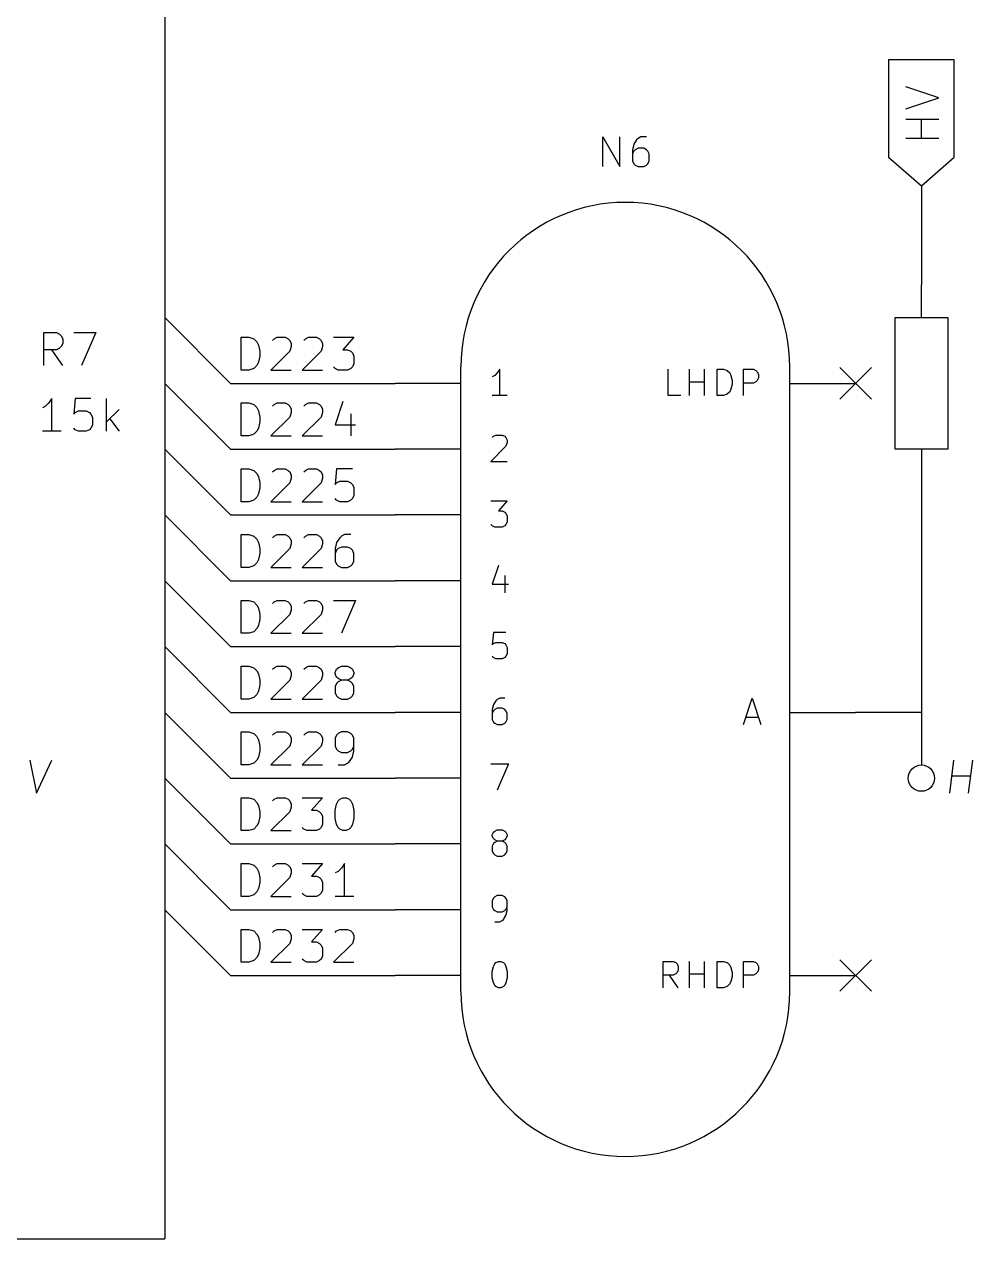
# Model space of a CAD drawing. Extents: x 0.4 to 11.3, y -7.9 to -0.4.
# Drawn here: x 8.336 to 9.778, y -6.3 to -4.454 of the extents above; entities that cross this region are included whole.
import ezdxf

# ---------------------------------------------------------------- set-up
doc = ezdxf.new("R2010")
doc.units = 0
doc.header["$MEASUREMENT"] = 0
for name, color, linetype in [('BLUE2', 5, 'CONTINUOUS'), ('CYAN2', 4, 'CONTINUOUS'), ('GRAY1', 251, 'CONTINUOUS'), ('GREEN3', 91, 'CONTINUOUS'), ('RED2', 1, 'CONTINUOUS')]:
    doc.layers.add(name, color=color, linetype=linetype)

msp = doc.modelspace()

# ---------------------------------------------------------------- linework, layer by layer
at = {"layer": 'BLUE2', "linetype": 'CONTINUOUS'}
for p, q in [((8.55, -4.3), (8.55, -4.9)), ((8.55, -4.9), (8.55, -5)), ((9.576, -4.976), (9.624, -5.024)), ((9.624, -4.976), (9.576, -5.024)), ((8.55, -5), (8.55, -5.1)), ((8.55, -5.1), (8.55, -5.2)), ((8.55, -5.2), (8.55, -5.3)), ((8.55, -5.3), (8.55, -5.4)), ((8.55, -5.4), (8.55, -5.5)), ((8.55, -5.5), (8.55, -5.6)), ((8.55, -5.6), (8.55, -5.7)), ((8.55, -5.7), (8.55, -5.8)), ((8.55, -5.8), (8.55, -6.3)), ((9.576, -5.876), (9.624, -5.924)), ((9.624, -5.876), (9.576, -5.924)), ((7.1, -6.3), (8.55, -6.3))]:
    msp.add_line(p, q, dxfattribs=at)
at = {"layer": 'CYAN2', "linetype": 'CONTINUOUS'}
for p, q in [((9.2157, -4.6705), (9.2157, -4.6255)), ((9.2157, -4.6255), (9.2414, -4.6705)), ((9.2414, -4.6705), (9.2414, -4.6255)), ((9.2671, -4.6298), (9.2629, -4.6362)), ((9.2693, -4.6277), (9.2671, -4.6298)), ((9.2736, -4.6255), (9.2693, -4.6277)), ((9.2821, -4.6255), (9.2736, -4.6255)), ((9.2629, -4.6362), (9.2607, -4.6448)), ((9.2607, -4.6448), (9.2607, -4.662)), ((9.2629, -4.647), (9.2607, -4.6512)), ((9.265, -4.6448), (9.2629, -4.647)), ((9.2693, -4.6427), (9.265, -4.6448)), ((9.2779, -4.6427), (9.2693, -4.6427)), ((9.2821, -4.6448), (9.2779, -4.6427)), ((9.2843, -4.647), (9.2821, -4.6448)), ((9.2864, -4.6512), (9.2843, -4.647)), ((9.2864, -4.662), (9.2864, -4.6512)), ((9.2607, -4.662), (9.2629, -4.6662)), ((9.2629, -4.6662), (9.265, -4.6684)), ((9.265, -4.6684), (9.2693, -4.6705)), ((9.2779, -4.6705), (9.2821, -4.6684)), ((9.2821, -4.6684), (9.2843, -4.6662)), ((9.2843, -4.6662), (9.2864, -4.662)), ((9.2693, -4.6705), (9.2779, -4.6705)), ((8.3663, -4.9728), (8.3663, -4.9228)), ((8.3663, -4.9228), (8.3853, -4.9228)), ((8.3853, -4.9228), (8.3901, -4.9252)), ((8.3901, -4.9252), (8.3925, -4.9276)), ((8.3925, -4.9276), (8.3949, -4.9323)), ((8.4115, -4.9228), (8.4449, -4.9228)), ((8.4449, -4.9228), (8.4234, -4.9728)), ((8.3901, -4.9466), (8.3853, -4.949)), ((8.3925, -4.9442), (8.3901, -4.9466)), ((8.3949, -4.9395), (8.3925, -4.9442)), ((8.3949, -4.9323), (8.3949, -4.9395)), ((8.3853, -4.949), (8.3663, -4.949)), ((8.3949, -4.9728), (8.3782, -4.949)), ((9.059, -4.9785), (9.0552, -4.9842)), ((9.059, -5.0185), (9.059, -4.9785)), ((9.3152, -5.0185), (9.3152, -4.9785)), ((9.3476, -5.0185), (9.3476, -4.9785)), ((9.3705, -5.0185), (9.3705, -4.9785)), ((9.3895, -5.0185), (9.3895, -4.9785)), ((9.3895, -4.9785), (9.399, -4.9785)), ((9.399, -4.9785), (9.4048, -4.9804)), ((9.4048, -4.9804), (9.4086, -4.9842)), ((9.4295, -5.0185), (9.4295, -4.9785)), ((9.4295, -4.9785), (9.4448, -4.9785)), ((9.4448, -4.9785), (9.4486, -4.9804)), ((9.4486, -4.9804), (9.4505, -4.9823)), ((9.4505, -4.9823), (9.4524, -4.9861)), ((9.0514, -4.988), (9.0476, -4.9899)), ((9.0552, -4.9842), (9.0514, -4.988)), ((9.3476, -4.9976), (9.3705, -4.9976)), ((9.4086, -4.9842), (9.4105, -4.988)), ((9.4105, -4.988), (9.4124, -4.9956)), ((9.4124, -5.0014), (9.4105, -5.009)), ((9.4124, -4.9956), (9.4124, -5.0014)), ((9.4448, -4.9995), (9.4295, -4.9995)), ((9.4486, -4.9976), (9.4448, -4.9995)), ((9.4505, -4.9956), (9.4486, -4.9976)), ((9.4524, -4.9918), (9.4505, -4.9956)), ((9.4524, -4.9861), (9.4524, -4.9918)), ((9.0705, -5.0185), (9.0476, -5.0185)), ((9.3343, -5.0185), (9.3152, -5.0185)), ((9.399, -5.0185), (9.3895, -5.0185)), ((9.4048, -5.0166), (9.399, -5.0185)), ((9.4086, -5.0128), (9.4048, -5.0166)), ((9.4105, -5.009), (9.4086, -5.0128)), ((8.3687, -5.0347), (8.3639, -5.0371)), ((8.3734, -5.0299), (8.3687, -5.0347)), ((8.3782, -5.0228), (8.3734, -5.0299)), ((8.3782, -5.0728), (8.3782, -5.0228)), ((8.4139, -5.0228), (8.4115, -5.0466)), ((8.4377, -5.0228), (8.4139, -5.0228)), ((8.4615, -5.0728), (8.4615, -5.0228)), ((8.4115, -5.0466), (8.4139, -5.0442)), ((8.4139, -5.0442), (8.4187, -5.0418)), ((8.4187, -5.0418), (8.4306, -5.0418)), ((8.4306, -5.0418), (8.4353, -5.0442)), ((8.4353, -5.0442), (8.4377, -5.0466)), ((8.4377, -5.0466), (8.4401, -5.0514)), ((8.4401, -5.0514), (8.4401, -5.0633)), ((8.4806, -5.0395), (8.4615, -5.0585)), ((8.4663, -5.0538), (8.4806, -5.0728)), ((8.3925, -5.0728), (8.3639, -5.0728)), ((8.4139, -5.0704), (8.4115, -5.068)), ((8.4187, -5.0728), (8.4139, -5.0704)), ((8.4306, -5.0728), (8.4187, -5.0728)), ((8.4353, -5.0704), (8.4306, -5.0728)), ((8.4377, -5.068), (8.4353, -5.0704)), ((8.4401, -5.0633), (8.4377, -5.068)), ((9.0476, -5.0823), (9.0495, -5.0804)), ((9.0495, -5.0804), (9.0533, -5.0785)), ((9.0533, -5.0785), (9.0629, -5.0785)), ((9.0629, -5.0785), (9.0667, -5.0804)), ((9.0667, -5.0804), (9.0686, -5.0823)), ((9.0686, -5.0823), (9.0705, -5.0861)), ((9.0705, -5.0899), (9.0686, -5.0956)), ((9.0705, -5.0861), (9.0705, -5.0899)), ((9.0686, -5.0956), (9.0457, -5.1185)), ((9.0457, -5.1185), (9.0705, -5.1185)), ((9.0457, -5.1785), (9.0705, -5.1785)), ((9.0705, -5.1785), (9.0571, -5.1937)), ((9.0571, -5.1937), (9.0629, -5.1937)), ((9.0629, -5.1937), (9.0667, -5.1956)), ((9.0667, -5.1956), (9.0686, -5.1976)), ((9.0686, -5.1976), (9.0705, -5.2014)), ((9.0705, -5.2014), (9.0705, -5.2109)), ((9.0476, -5.2166), (9.0457, -5.2147)), ((9.0514, -5.2185), (9.0476, -5.2166)), ((9.0629, -5.2185), (9.0514, -5.2185)), ((9.0667, -5.2166), (9.0629, -5.2185)), ((9.0686, -5.2147), (9.0667, -5.2166)), ((9.0705, -5.2109), (9.0686, -5.2147)), ((9.0571, -5.2766), (9.0476, -5.3052)), ((9.0667, -5.2918), (9.0667, -5.3185)), ((9.0476, -5.3052), (9.0724, -5.3052)), ((9.0495, -5.3785), (9.0476, -5.3976)), ((9.0686, -5.3785), (9.0495, -5.3785)), ((9.0476, -5.3976), (9.0495, -5.3956)), ((9.0495, -5.3956), (9.0533, -5.3937)), ((9.0533, -5.3937), (9.0629, -5.3937)), ((9.0629, -5.3937), (9.0667, -5.3956)), ((9.0667, -5.3956), (9.0686, -5.3976)), ((9.0686, -5.3976), (9.0705, -5.4014)), ((9.0705, -5.4014), (9.0705, -5.4109)), ((9.0495, -5.4166), (9.0476, -5.4147)), ((9.0533, -5.4185), (9.0495, -5.4166)), ((9.0629, -5.4185), (9.0533, -5.4185)), ((9.0667, -5.4166), (9.0629, -5.4185)), ((9.0686, -5.4147), (9.0667, -5.4166)), ((9.0705, -5.4109), (9.0686, -5.4147)), ((9.0552, -5.4804), (9.0533, -5.4823)), ((9.059, -5.4785), (9.0552, -5.4804)), ((9.0667, -5.4785), (9.059, -5.4785)), ((9.4295, -5.5185), (9.4429, -5.4785)), ((9.4429, -5.4785), (9.4562, -5.5185)), ((9.0495, -5.488), (9.0476, -5.4956)), ((9.0476, -5.4956), (9.0476, -5.5109)), ((9.0495, -5.4976), (9.0476, -5.5014)), ((9.0533, -5.4823), (9.0495, -5.488)), ((9.0514, -5.4956), (9.0495, -5.4976)), ((9.0552, -5.4937), (9.0514, -5.4956)), ((9.0629, -5.4937), (9.0552, -5.4937)), ((9.0667, -5.4956), (9.0629, -5.4937)), ((9.0686, -5.4976), (9.0667, -5.4956)), ((9.0705, -5.5014), (9.0686, -5.4976)), ((9.0476, -5.5109), (9.0495, -5.5147)), ((9.0495, -5.5147), (9.0514, -5.5166)), ((9.0514, -5.5166), (9.0552, -5.5185)), ((9.0552, -5.5185), (9.0629, -5.5185)), ((9.0629, -5.5185), (9.0667, -5.5166)), ((9.0667, -5.5166), (9.0686, -5.5147)), ((9.0686, -5.5147), (9.0705, -5.5109)), ((9.0705, -5.5109), (9.0705, -5.5014)), ((9.4333, -5.5071), (9.4524, -5.5071)), ((9.0457, -5.5785), (9.0724, -5.5785)), ((9.0724, -5.5785), (9.0552, -5.6185)), ((9.0476, -5.6861), (9.0495, -5.6823)), ((9.0495, -5.6823), (9.0514, -5.6804)), ((9.0514, -5.6804), (9.0552, -5.6785)), ((9.0552, -5.6785), (9.0629, -5.6785)), ((9.0629, -5.6785), (9.0667, -5.6804)), ((9.0667, -5.6804), (9.0686, -5.6823)), ((9.0686, -5.6823), (9.0705, -5.6861)), ((9.0476, -5.688), (9.0476, -5.6861)), ((9.0495, -5.6918), (9.0476, -5.688)), ((9.0495, -5.6995), (9.0476, -5.7033)), ((9.0476, -5.7033), (9.0476, -5.7109)), ((9.0514, -5.6937), (9.0495, -5.6918)), ((9.0514, -5.6976), (9.0495, -5.6995)), ((9.0552, -5.6956), (9.0514, -5.6937)), ((9.0552, -5.6956), (9.0514, -5.6976)), ((9.0629, -5.6956), (9.0552, -5.6956)), ((9.0667, -5.6937), (9.0629, -5.6956)), ((9.0667, -5.6976), (9.0629, -5.6956)), ((9.0686, -5.6918), (9.0667, -5.6937)), ((9.0686, -5.6995), (9.0667, -5.6976)), ((9.0705, -5.688), (9.0686, -5.6918)), ((9.0705, -5.7033), (9.0686, -5.6995)), ((9.0705, -5.6861), (9.0705, -5.688)), ((9.0705, -5.7109), (9.0705, -5.7033)), ((9.0476, -5.7109), (9.0495, -5.7147)), ((9.0495, -5.7147), (9.0514, -5.7166)), ((9.0514, -5.7166), (9.0552, -5.7185)), ((9.0552, -5.7185), (9.0629, -5.7185)), ((9.0629, -5.7185), (9.0667, -5.7166)), ((9.0667, -5.7166), (9.0686, -5.7147)), ((9.0686, -5.7147), (9.0705, -5.7109)), ((9.0495, -5.7823), (9.0476, -5.7861)), ((9.0476, -5.7861), (9.0476, -5.7956)), ((9.0476, -5.7956), (9.0495, -5.7995)), ((9.0514, -5.7804), (9.0495, -5.7823)), ((9.0552, -5.7785), (9.0514, -5.7804)), ((9.0629, -5.7785), (9.0552, -5.7785)), ((9.0667, -5.7804), (9.0629, -5.7785)), ((9.0686, -5.7823), (9.0667, -5.7804)), ((9.0705, -5.7861), (9.0686, -5.7823)), ((9.0686, -5.7995), (9.0705, -5.7956)), ((9.0705, -5.8014), (9.0705, -5.7861)), ((9.0495, -5.7995), (9.0514, -5.8014)), ((9.0514, -5.8014), (9.0552, -5.8033)), ((9.0552, -5.8033), (9.0629, -5.8033)), ((9.0629, -5.8033), (9.0667, -5.8014)), ((9.0648, -5.8147), (9.0686, -5.809)), ((9.0667, -5.8014), (9.0686, -5.7995)), ((9.0686, -5.809), (9.0705, -5.8014)), ((9.0514, -5.8185), (9.059, -5.8185)), ((9.059, -5.8185), (9.0629, -5.8166)), ((9.0629, -5.8166), (9.0648, -5.8147)), ((9.0476, -5.8937), (9.0495, -5.8861)), ((9.0495, -5.8861), (9.0514, -5.8823)), ((9.0514, -5.8823), (9.0533, -5.8804)), ((9.0533, -5.8804), (9.0571, -5.8785)), ((9.0571, -5.8785), (9.0609, -5.8785)), ((9.0609, -5.8785), (9.0648, -5.8804)), ((9.0648, -5.8804), (9.0667, -5.8823)), ((9.0667, -5.8823), (9.0686, -5.8861)), ((9.0686, -5.8861), (9.0705, -5.8937)), ((9.3076, -5.9185), (9.3076, -5.8785)), ((9.3076, -5.8785), (9.3229, -5.8785)), ((9.3229, -5.8785), (9.3267, -5.8804)), ((9.3267, -5.8804), (9.3286, -5.8823)), ((9.3286, -5.8823), (9.3305, -5.8861)), ((9.3305, -5.8861), (9.3305, -5.8918)), ((9.3476, -5.9185), (9.3476, -5.8785)), ((9.3705, -5.9185), (9.3705, -5.8785)), ((9.3895, -5.9185), (9.3895, -5.8785)), ((9.3895, -5.8785), (9.399, -5.8785)), ((9.399, -5.8785), (9.4048, -5.8804)), ((9.4048, -5.8804), (9.4086, -5.8842)), ((9.4086, -5.8842), (9.4105, -5.888)), ((9.4295, -5.9185), (9.4295, -5.8785)), ((9.4295, -5.8785), (9.4448, -5.8785)), ((9.4448, -5.8785), (9.4486, -5.8804)), ((9.4486, -5.8804), (9.4505, -5.8823)), ((9.4505, -5.8823), (9.4524, -5.8861)), ((9.4524, -5.8861), (9.4524, -5.8918)), ((9.0476, -5.9033), (9.0476, -5.8937)), ((9.0495, -5.9109), (9.0476, -5.9033)), ((9.0705, -5.9033), (9.0686, -5.9109)), ((9.0705, -5.8937), (9.0705, -5.9033)), ((9.3229, -5.8995), (9.3076, -5.8995)), ((9.3305, -5.9185), (9.3171, -5.8995)), ((9.3267, -5.8976), (9.3229, -5.8995)), ((9.3286, -5.8956), (9.3267, -5.8976)), ((9.3305, -5.8918), (9.3286, -5.8956)), ((9.3476, -5.8976), (9.3705, -5.8976)), ((9.4105, -5.888), (9.4124, -5.8956)), ((9.4124, -5.9014), (9.4105, -5.909)), ((9.4124, -5.8956), (9.4124, -5.9014)), ((9.4448, -5.8995), (9.4295, -5.8995)), ((9.4486, -5.8976), (9.4448, -5.8995)), ((9.4505, -5.8956), (9.4486, -5.8976)), ((9.4524, -5.8918), (9.4505, -5.8956)), ((9.0514, -5.9147), (9.0495, -5.9109)), ((9.0533, -5.9166), (9.0514, -5.9147)), ((9.0571, -5.9185), (9.0533, -5.9166)), ((9.0609, -5.9185), (9.0571, -5.9185)), ((9.0648, -5.9166), (9.0609, -5.9185)), ((9.0667, -5.9147), (9.0648, -5.9166)), ((9.0686, -5.9109), (9.0667, -5.9147)), ((9.399, -5.9185), (9.3895, -5.9185)), ((9.4048, -5.9166), (9.399, -5.9185)), ((9.4086, -5.9128), (9.4048, -5.9166)), ((9.4105, -5.909), (9.4086, -5.9128))]:
    msp.add_line(p, q, dxfattribs=at)
at = {"layer": 'GRAY1', "linetype": 'CONTINUOUS'}
for p, q in [((8.666, -4.9798), (8.666, -4.9298)), ((8.666, -4.9298), (8.6779, -4.9298)), ((8.6779, -4.9298), (8.6851, -4.9322)), ((8.6851, -4.9322), (8.6898, -4.9369)), ((8.6898, -4.9369), (8.6922, -4.9417)), ((8.6922, -4.9417), (8.6946, -4.9512)), ((8.7136, -4.9346), (8.716, -4.9322)), ((8.716, -4.9322), (8.7208, -4.9298)), ((8.7208, -4.9298), (8.7327, -4.9298)), ((8.7327, -4.9298), (8.7374, -4.9322)), ((8.7374, -4.9322), (8.7398, -4.9346)), ((8.7398, -4.9346), (8.7422, -4.9393)), ((8.7422, -4.9441), (8.7398, -4.9512)), ((8.7422, -4.9393), (8.7422, -4.9441)), ((8.7613, -4.9346), (8.7636, -4.9322)), ((8.7636, -4.9322), (8.7684, -4.9298)), ((8.7684, -4.9298), (8.7803, -4.9298)), ((8.7803, -4.9298), (8.7851, -4.9322)), ((8.7851, -4.9322), (8.7874, -4.9346)), ((8.7874, -4.9346), (8.7898, -4.9393)), ((8.7898, -4.9441), (8.7874, -4.9512)), ((8.7898, -4.9393), (8.7898, -4.9441)), ((8.8065, -4.9298), (8.8374, -4.9298)), ((8.8374, -4.9298), (8.8208, -4.9488)), ((8.6946, -4.9584), (8.6922, -4.9679)), ((8.6946, -4.9512), (8.6946, -4.9584)), ((8.7398, -4.9512), (8.7113, -4.9798)), ((8.7874, -4.9512), (8.7589, -4.9798)), ((8.8208, -4.9488), (8.8279, -4.9488)), ((8.8279, -4.9488), (8.8327, -4.9512)), ((8.8327, -4.9512), (8.8351, -4.9536)), ((8.8351, -4.9536), (8.8374, -4.9584)), ((8.8374, -4.9584), (8.8374, -4.9703)), ((8.6779, -4.9798), (8.666, -4.9798)), ((8.6851, -4.9774), (8.6779, -4.9798)), ((8.6898, -4.9727), (8.6851, -4.9774)), ((8.6922, -4.9679), (8.6898, -4.9727)), ((8.7113, -4.9798), (8.7422, -4.9798)), ((8.7589, -4.9798), (8.7898, -4.9798)), ((8.8089, -4.9774), (8.8065, -4.975)), ((8.8136, -4.9798), (8.8089, -4.9774)), ((8.8279, -4.9798), (8.8136, -4.9798)), ((8.8327, -4.9774), (8.8279, -4.9798)), ((8.8351, -4.975), (8.8327, -4.9774)), ((8.8374, -4.9703), (8.8351, -4.975)), ((8.666, -5.0798), (8.666, -5.0298)), ((8.666, -5.0298), (8.6779, -5.0298)), ((8.6779, -5.0298), (8.6851, -5.0322)), ((8.6851, -5.0322), (8.6898, -5.0369)), ((8.6898, -5.0369), (8.6922, -5.0417)), ((8.7136, -5.0346), (8.716, -5.0322)), ((8.716, -5.0322), (8.7208, -5.0298)), ((8.7208, -5.0298), (8.7327, -5.0298)), ((8.7327, -5.0298), (8.7374, -5.0322)), ((8.7374, -5.0322), (8.7398, -5.0346)), ((8.7398, -5.0346), (8.7422, -5.0393)), ((8.7613, -5.0346), (8.7636, -5.0322)), ((8.7636, -5.0322), (8.7684, -5.0298)), ((8.7684, -5.0298), (8.7803, -5.0298)), ((8.7803, -5.0298), (8.7851, -5.0322)), ((8.7851, -5.0322), (8.7874, -5.0346)), ((8.7874, -5.0346), (8.7898, -5.0393)), ((8.8208, -5.0274), (8.8089, -5.0631)), ((8.6922, -5.0417), (8.6946, -5.0512)), ((8.6946, -5.0512), (8.6946, -5.0584)), ((8.7398, -5.0512), (8.7113, -5.0798)), ((8.7422, -5.0441), (8.7398, -5.0512)), ((8.7422, -5.0393), (8.7422, -5.0441)), ((8.7874, -5.0512), (8.7589, -5.0798)), ((8.7898, -5.0441), (8.7874, -5.0512)), ((8.7898, -5.0393), (8.7898, -5.0441)), ((8.8327, -5.0465), (8.8327, -5.0798)), ((8.6898, -5.0727), (8.6851, -5.0774)), ((8.6922, -5.0679), (8.6898, -5.0727)), ((8.6946, -5.0584), (8.6922, -5.0679)), ((8.8089, -5.0631), (8.8398, -5.0631)), ((8.6779, -5.0798), (8.666, -5.0798)), ((8.6851, -5.0774), (8.6779, -5.0798)), ((8.7113, -5.0798), (8.7422, -5.0798)), ((8.7589, -5.0798), (8.7898, -5.0798)), ((8.666, -5.1798), (8.666, -5.1298)), ((8.666, -5.1298), (8.6779, -5.1298)), ((8.6779, -5.1298), (8.6851, -5.1322)), ((8.716, -5.1322), (8.7208, -5.1298)), ((8.7208, -5.1298), (8.7327, -5.1298)), ((8.7327, -5.1298), (8.7374, -5.1322)), ((8.7636, -5.1322), (8.7684, -5.1298)), ((8.7684, -5.1298), (8.7803, -5.1298)), ((8.7803, -5.1298), (8.7851, -5.1322)), ((8.8112, -5.1298), (8.8089, -5.1536)), ((8.8351, -5.1298), (8.8112, -5.1298)), ((8.6851, -5.1322), (8.6898, -5.1369)), ((8.6898, -5.1369), (8.6922, -5.1417)), ((8.6922, -5.1417), (8.6946, -5.1512)), ((8.7136, -5.1346), (8.716, -5.1322)), ((8.7374, -5.1322), (8.7398, -5.1346)), ((8.7398, -5.1346), (8.7422, -5.1393)), ((8.7422, -5.1441), (8.7398, -5.1512)), ((8.7422, -5.1393), (8.7422, -5.1441)), ((8.7613, -5.1346), (8.7636, -5.1322)), ((8.7851, -5.1322), (8.7874, -5.1346)), ((8.7874, -5.1346), (8.7898, -5.1393)), ((8.7898, -5.1441), (8.7874, -5.1512)), ((8.7898, -5.1393), (8.7898, -5.1441)), ((8.8112, -5.1512), (8.816, -5.1488)), ((8.816, -5.1488), (8.8279, -5.1488)), ((8.8279, -5.1488), (8.8327, -5.1512)), ((8.6922, -5.1679), (8.6898, -5.1727)), ((8.6946, -5.1584), (8.6922, -5.1679)), ((8.6946, -5.1512), (8.6946, -5.1584)), ((8.7398, -5.1512), (8.7113, -5.1798)), ((8.7874, -5.1512), (8.7589, -5.1798)), ((8.8089, -5.1536), (8.8112, -5.1512)), ((8.8327, -5.1512), (8.8351, -5.1536)), ((8.8351, -5.1536), (8.8374, -5.1584)), ((8.8374, -5.1584), (8.8374, -5.1703)), ((8.6779, -5.1798), (8.666, -5.1798)), ((8.6851, -5.1774), (8.6779, -5.1798)), ((8.6898, -5.1727), (8.6851, -5.1774)), ((8.7113, -5.1798), (8.7422, -5.1798)), ((8.7589, -5.1798), (8.7898, -5.1798)), ((8.8112, -5.1774), (8.8089, -5.175)), ((8.816, -5.1798), (8.8112, -5.1774)), ((8.8279, -5.1798), (8.816, -5.1798)), ((8.8327, -5.1774), (8.8279, -5.1798)), ((8.8351, -5.175), (8.8327, -5.1774)), ((8.8374, -5.1703), (8.8351, -5.175)), ((8.666, -5.2798), (8.666, -5.2298)), ((8.666, -5.2298), (8.6779, -5.2298)), ((8.6779, -5.2298), (8.6851, -5.2322)), ((8.6851, -5.2322), (8.6898, -5.2369)), ((8.6898, -5.2369), (8.6922, -5.2417)), ((8.6922, -5.2417), (8.6946, -5.2512)), ((8.7136, -5.2346), (8.716, -5.2322)), ((8.716, -5.2322), (8.7208, -5.2298)), ((8.7208, -5.2298), (8.7327, -5.2298)), ((8.7327, -5.2298), (8.7374, -5.2322)), ((8.7374, -5.2322), (8.7398, -5.2346)), ((8.7398, -5.2346), (8.7422, -5.2393)), ((8.7422, -5.2393), (8.7422, -5.2441)), ((8.7613, -5.2346), (8.7636, -5.2322)), ((8.7636, -5.2322), (8.7684, -5.2298)), ((8.7684, -5.2298), (8.7803, -5.2298)), ((8.7803, -5.2298), (8.7851, -5.2322)), ((8.7851, -5.2322), (8.7874, -5.2346)), ((8.7874, -5.2346), (8.7898, -5.2393)), ((8.7898, -5.2393), (8.7898, -5.2441)), ((8.8112, -5.2417), (8.8089, -5.2512)), ((8.816, -5.2346), (8.8112, -5.2417)), ((8.8184, -5.2322), (8.816, -5.2346)), ((8.8232, -5.2298), (8.8184, -5.2322)), ((8.8327, -5.2298), (8.8232, -5.2298)), ((8.6946, -5.2584), (8.6922, -5.2679)), ((8.6946, -5.2512), (8.6946, -5.2584)), ((8.7398, -5.2512), (8.7113, -5.2798)), ((8.7422, -5.2441), (8.7398, -5.2512)), ((8.7874, -5.2512), (8.7589, -5.2798)), ((8.7898, -5.2441), (8.7874, -5.2512)), ((8.8089, -5.2512), (8.8089, -5.2703)), ((8.8112, -5.2536), (8.8089, -5.2584)), ((8.8136, -5.2512), (8.8112, -5.2536)), ((8.8184, -5.2488), (8.8136, -5.2512)), ((8.8279, -5.2488), (8.8184, -5.2488)), ((8.8327, -5.2512), (8.8279, -5.2488)), ((8.8351, -5.2536), (8.8327, -5.2512)), ((8.8374, -5.2584), (8.8351, -5.2536)), ((8.8374, -5.2703), (8.8374, -5.2584)), ((8.6851, -5.2774), (8.6779, -5.2798)), ((8.6898, -5.2727), (8.6851, -5.2774)), ((8.6922, -5.2679), (8.6898, -5.2727)), ((8.8089, -5.2703), (8.8112, -5.275)), ((8.8112, -5.275), (8.8136, -5.2774)), ((8.8136, -5.2774), (8.8184, -5.2798)), ((8.8279, -5.2798), (8.8327, -5.2774)), ((8.8327, -5.2774), (8.8351, -5.275)), ((8.8351, -5.275), (8.8374, -5.2703)), ((8.6779, -5.2798), (8.666, -5.2798)), ((8.7113, -5.2798), (8.7422, -5.2798)), ((8.7589, -5.2798), (8.7898, -5.2798)), ((8.8184, -5.2798), (8.8279, -5.2798)), ((8.666, -5.3798), (8.666, -5.3298)), ((8.666, -5.3298), (8.6779, -5.3298)), ((8.6779, -5.3298), (8.6851, -5.3322)), ((8.6851, -5.3322), (8.6898, -5.3369)), ((8.7136, -5.3346), (8.716, -5.3322)), ((8.716, -5.3322), (8.7208, -5.3298)), ((8.7208, -5.3298), (8.7327, -5.3298)), ((8.7327, -5.3298), (8.7374, -5.3322)), ((8.7374, -5.3322), (8.7398, -5.3346)), ((8.7613, -5.3346), (8.7636, -5.3322)), ((8.7636, -5.3322), (8.7684, -5.3298)), ((8.7684, -5.3298), (8.7803, -5.3298)), ((8.7803, -5.3298), (8.7851, -5.3322)), ((8.7851, -5.3322), (8.7874, -5.3346)), ((8.8065, -5.3298), (8.8398, -5.3298)), ((8.8398, -5.3298), (8.8184, -5.3798)), ((8.6898, -5.3369), (8.6922, -5.3417)), ((8.6922, -5.3417), (8.6946, -5.3512)), ((8.6946, -5.3512), (8.6946, -5.3584)), ((8.7398, -5.3512), (8.7113, -5.3798)), ((8.7398, -5.3346), (8.7422, -5.3393)), ((8.7422, -5.3441), (8.7398, -5.3512)), ((8.7422, -5.3393), (8.7422, -5.3441)), ((8.7874, -5.3512), (8.7589, -5.3798)), ((8.7874, -5.3346), (8.7898, -5.3393)), ((8.7898, -5.3441), (8.7874, -5.3512)), ((8.7898, -5.3393), (8.7898, -5.3441)), ((8.6922, -5.3679), (8.6898, -5.3727)), ((8.6946, -5.3584), (8.6922, -5.3679)), ((8.6779, -5.3798), (8.666, -5.3798)), ((8.6851, -5.3774), (8.6779, -5.3798)), ((8.6898, -5.3727), (8.6851, -5.3774)), ((8.7113, -5.3798), (8.7422, -5.3798)), ((8.7589, -5.3798), (8.7898, -5.3798)), ((8.666, -5.4798), (8.666, -5.4298)), ((8.666, -5.4298), (8.6779, -5.4298)), ((8.6779, -5.4298), (8.6851, -5.4322)), ((8.6851, -5.4322), (8.6898, -5.4369)), ((8.6898, -5.4369), (8.6922, -5.4417)), ((8.6922, -5.4417), (8.6946, -5.4512)), ((8.7136, -5.4346), (8.716, -5.4322)), ((8.716, -5.4322), (8.7208, -5.4298)), ((8.7208, -5.4298), (8.7327, -5.4298)), ((8.7327, -5.4298), (8.7374, -5.4322)), ((8.7374, -5.4322), (8.7398, -5.4346)), ((8.7398, -5.4346), (8.7422, -5.4393)), ((8.7422, -5.4441), (8.7398, -5.4512)), ((8.7422, -5.4393), (8.7422, -5.4441)), ((8.7613, -5.4346), (8.7636, -5.4322)), ((8.7636, -5.4322), (8.7684, -5.4298)), ((8.7684, -5.4298), (8.7803, -5.4298)), ((8.7803, -5.4298), (8.7851, -5.4322)), ((8.7851, -5.4322), (8.7874, -5.4346)), ((8.7874, -5.4346), (8.7898, -5.4393)), ((8.7898, -5.4441), (8.7874, -5.4512)), ((8.7898, -5.4393), (8.7898, -5.4441)), ((8.8089, -5.4393), (8.8112, -5.4346)), ((8.8089, -5.4417), (8.8089, -5.4393)), ((8.8112, -5.4465), (8.8089, -5.4417)), ((8.8112, -5.4346), (8.8136, -5.4322)), ((8.8136, -5.4322), (8.8184, -5.4298)), ((8.8184, -5.4298), (8.8279, -5.4298)), ((8.8279, -5.4298), (8.8327, -5.4322)), ((8.8327, -5.4322), (8.8351, -5.4346)), ((8.8351, -5.4346), (8.8374, -5.4393)), ((8.8374, -5.4417), (8.8351, -5.4465)), ((8.8374, -5.4393), (8.8374, -5.4417)), ((8.6946, -5.4584), (8.6922, -5.4679)), ((8.6946, -5.4512), (8.6946, -5.4584)), ((8.7398, -5.4512), (8.7113, -5.4798)), ((8.7874, -5.4512), (8.7589, -5.4798)), ((8.8112, -5.456), (8.8089, -5.4608)), ((8.8089, -5.4608), (8.8089, -5.4703)), ((8.8136, -5.4488), (8.8112, -5.4465)), ((8.8136, -5.4536), (8.8112, -5.456)), ((8.8184, -5.4512), (8.8136, -5.4488)), ((8.8184, -5.4512), (8.8136, -5.4536)), ((8.8279, -5.4512), (8.8184, -5.4512)), ((8.8327, -5.4488), (8.8279, -5.4512)), ((8.8327, -5.4536), (8.8279, -5.4512)), ((8.8351, -5.4465), (8.8327, -5.4488)), ((8.8351, -5.456), (8.8327, -5.4536)), ((8.8374, -5.4608), (8.8351, -5.456)), ((8.8374, -5.4703), (8.8374, -5.4608)), ((8.6779, -5.4798), (8.666, -5.4798)), ((8.6851, -5.4774), (8.6779, -5.4798)), ((8.6898, -5.4727), (8.6851, -5.4774)), ((8.6922, -5.4679), (8.6898, -5.4727)), ((8.7113, -5.4798), (8.7422, -5.4798)), ((8.7589, -5.4798), (8.7898, -5.4798)), ((8.8089, -5.4703), (8.8112, -5.475)), ((8.8112, -5.475), (8.8136, -5.4774)), ((8.8136, -5.4774), (8.8184, -5.4798)), ((8.8184, -5.4798), (8.8279, -5.4798)), ((8.8279, -5.4798), (8.8327, -5.4774)), ((8.8327, -5.4774), (8.8351, -5.475)), ((8.8351, -5.475), (8.8374, -5.4703)), ((9.7, -5.5), (9.7, -5.58)), ((8.666, -5.5798), (8.666, -5.5298)), ((8.666, -5.5298), (8.6779, -5.5298)), ((8.6779, -5.5298), (8.6851, -5.5322)), ((8.6851, -5.5322), (8.6898, -5.5369)), ((8.6898, -5.5369), (8.6922, -5.5417)), ((8.7136, -5.5346), (8.716, -5.5322)), ((8.716, -5.5322), (8.7208, -5.5298)), ((8.7208, -5.5298), (8.7327, -5.5298)), ((8.7327, -5.5298), (8.7374, -5.5322)), ((8.7374, -5.5322), (8.7398, -5.5346)), ((8.7398, -5.5346), (8.7422, -5.5393)), ((8.7613, -5.5346), (8.7636, -5.5322)), ((8.7636, -5.5322), (8.7684, -5.5298)), ((8.7684, -5.5298), (8.7803, -5.5298)), ((8.7803, -5.5298), (8.7851, -5.5322)), ((8.7851, -5.5322), (8.7874, -5.5346)), ((8.7874, -5.5346), (8.7898, -5.5393)), ((8.8112, -5.5346), (8.8089, -5.5393)), ((8.8136, -5.5322), (8.8112, -5.5346)), ((8.8184, -5.5298), (8.8136, -5.5322)), ((8.8279, -5.5298), (8.8184, -5.5298)), ((8.8327, -5.5322), (8.8279, -5.5298)), ((8.8351, -5.5346), (8.8327, -5.5322)), ((8.8374, -5.5393), (8.8351, -5.5346)), ((8.6922, -5.5417), (8.6946, -5.5512)), ((8.6946, -5.5512), (8.6946, -5.5584)), ((8.7398, -5.5512), (8.7113, -5.5798)), ((8.7422, -5.5441), (8.7398, -5.5512)), ((8.7422, -5.5393), (8.7422, -5.5441)), ((8.7874, -5.5512), (8.7589, -5.5798)), ((8.7898, -5.5441), (8.7874, -5.5512)), ((8.7898, -5.5393), (8.7898, -5.5441)), ((8.8089, -5.5393), (8.8089, -5.5512)), ((8.8089, -5.5512), (8.8112, -5.556)), ((8.8351, -5.556), (8.8374, -5.5512)), ((8.8374, -5.5584), (8.8374, -5.5393)), ((8.3447, -5.5728), (8.3551, -5.6228)), ((8.3551, -5.6228), (8.378, -5.5728)), ((8.6898, -5.5727), (8.6851, -5.5774)), ((8.6922, -5.5679), (8.6898, -5.5727)), ((8.6946, -5.5584), (8.6922, -5.5679)), ((8.8112, -5.556), (8.8136, -5.5584)), ((8.8136, -5.5584), (8.8184, -5.5608)), ((8.8184, -5.5608), (8.8279, -5.5608)), ((8.8279, -5.5608), (8.8327, -5.5584)), ((8.8303, -5.575), (8.8351, -5.5679)), ((8.8327, -5.5584), (8.8351, -5.556)), ((8.8351, -5.5679), (8.8374, -5.5584)), ((9.7432, -5.6228), (9.7495, -5.5728)), ((9.7718, -5.6228), (9.778, -5.5728)), ((8.6779, -5.5798), (8.666, -5.5798)), ((8.6851, -5.5774), (8.6779, -5.5798)), ((8.7113, -5.5798), (8.7422, -5.5798)), ((8.7589, -5.5798), (8.7898, -5.5798)), ((8.8136, -5.5798), (8.8232, -5.5798)), ((8.8232, -5.5798), (8.8279, -5.5774)), ((8.8279, -5.5774), (8.8303, -5.575)), ((9.7465, -5.5966), (9.7751, -5.5966)), ((8.666, -5.6798), (8.666, -5.6298)), ((8.666, -5.6298), (8.6779, -5.6298)), ((8.6779, -5.6298), (8.6851, -5.6322)), ((8.6851, -5.6322), (8.6898, -5.6369)), ((8.6898, -5.6369), (8.6922, -5.6417)), ((8.6922, -5.6417), (8.6946, -5.6512)), ((8.7136, -5.6346), (8.716, -5.6322)), ((8.716, -5.6322), (8.7208, -5.6298)), ((8.7208, -5.6298), (8.7327, -5.6298)), ((8.7327, -5.6298), (8.7374, -5.6322)), ((8.7374, -5.6322), (8.7398, -5.6346)), ((8.7398, -5.6346), (8.7422, -5.6393)), ((8.7422, -5.6441), (8.7398, -5.6512)), ((8.7422, -5.6393), (8.7422, -5.6441)), ((8.7589, -5.6298), (8.7898, -5.6298)), ((8.7898, -5.6298), (8.7732, -5.6488)), ((8.8089, -5.6488), (8.8112, -5.6393)), ((8.8112, -5.6393), (8.8136, -5.6346)), ((8.8136, -5.6346), (8.816, -5.6322)), ((8.816, -5.6322), (8.8208, -5.6298)), ((8.8208, -5.6298), (8.8255, -5.6298)), ((8.8255, -5.6298), (8.8303, -5.6322)), ((8.8303, -5.6322), (8.8327, -5.6346)), ((8.8327, -5.6346), (8.8351, -5.6393)), ((8.8351, -5.6393), (8.8374, -5.6488)), ((8.6946, -5.6584), (8.6922, -5.6679)), ((8.6946, -5.6512), (8.6946, -5.6584)), ((8.7398, -5.6512), (8.7113, -5.6798)), ((8.7732, -5.6488), (8.7803, -5.6488)), ((8.7803, -5.6488), (8.7851, -5.6512)), ((8.7851, -5.6512), (8.7874, -5.6536)), ((8.7874, -5.6536), (8.7898, -5.6584)), ((8.7898, -5.6584), (8.7898, -5.6703)), ((8.8089, -5.6608), (8.8089, -5.6488)), ((8.8112, -5.6703), (8.8089, -5.6608)), ((8.8374, -5.6608), (8.8351, -5.6703)), ((8.8374, -5.6488), (8.8374, -5.6608)), ((8.6779, -5.6798), (8.666, -5.6798)), ((8.6851, -5.6774), (8.6779, -5.6798)), ((8.6898, -5.6727), (8.6851, -5.6774)), ((8.6922, -5.6679), (8.6898, -5.6727)), ((8.7113, -5.6798), (8.7422, -5.6798)), ((8.7613, -5.6774), (8.7589, -5.675)), ((8.766, -5.6798), (8.7613, -5.6774)), ((8.7803, -5.6798), (8.766, -5.6798)), ((8.7851, -5.6774), (8.7803, -5.6798)), ((8.7874, -5.675), (8.7851, -5.6774)), ((8.7898, -5.6703), (8.7874, -5.675)), ((8.8136, -5.675), (8.8112, -5.6703)), ((8.816, -5.6774), (8.8136, -5.675)), ((8.8208, -5.6798), (8.816, -5.6774)), ((8.8255, -5.6798), (8.8208, -5.6798)), ((8.8303, -5.6774), (8.8255, -5.6798)), ((8.8327, -5.675), (8.8303, -5.6774)), ((8.8351, -5.6703), (8.8327, -5.675)), ((8.666, -5.7798), (8.666, -5.7298)), ((8.666, -5.7298), (8.6779, -5.7298)), ((8.6779, -5.7298), (8.6851, -5.7322)), ((8.6851, -5.7322), (8.6898, -5.7369)), ((8.6898, -5.7369), (8.6922, -5.7417)), ((8.7136, -5.7346), (8.716, -5.7322)), ((8.716, -5.7322), (8.7208, -5.7298)), ((8.7208, -5.7298), (8.7327, -5.7298)), ((8.7327, -5.7298), (8.7374, -5.7322)), ((8.7374, -5.7322), (8.7398, -5.7346)), ((8.7398, -5.7346), (8.7422, -5.7393)), ((8.7422, -5.7393), (8.7422, -5.7441)), ((8.7589, -5.7298), (8.7898, -5.7298)), ((8.7898, -5.7298), (8.7732, -5.7488)), ((8.8184, -5.7369), (8.8136, -5.7417)), ((8.8232, -5.7298), (8.8184, -5.7369)), ((8.8232, -5.7798), (8.8232, -5.7298)), ((8.6922, -5.7417), (8.6946, -5.7512)), ((8.6946, -5.7584), (8.6922, -5.7679)), ((8.6946, -5.7512), (8.6946, -5.7584)), ((8.7398, -5.7512), (8.7113, -5.7798)), ((8.7422, -5.7441), (8.7398, -5.7512)), ((8.7732, -5.7488), (8.7803, -5.7488)), ((8.7803, -5.7488), (8.7851, -5.7512)), ((8.7851, -5.7512), (8.7874, -5.7536)), ((8.7874, -5.7536), (8.7898, -5.7584)), ((8.7898, -5.7584), (8.7898, -5.7703)), ((8.8136, -5.7417), (8.8089, -5.7441)), ((8.6898, -5.7727), (8.6851, -5.7774)), ((8.6922, -5.7679), (8.6898, -5.7727)), ((8.7613, -5.7774), (8.7589, -5.775)), ((8.7874, -5.775), (8.7851, -5.7774)), ((8.7898, -5.7703), (8.7874, -5.775)), ((8.6779, -5.7798), (8.666, -5.7798)), ((8.6851, -5.7774), (8.6779, -5.7798)), ((8.7113, -5.7798), (8.7422, -5.7798)), ((8.766, -5.7798), (8.7613, -5.7774)), ((8.7803, -5.7798), (8.766, -5.7798)), ((8.7851, -5.7774), (8.7803, -5.7798)), ((8.8374, -5.7798), (8.8089, -5.7798)), ((8.666, -5.8798), (8.666, -5.8298)), ((8.666, -5.8298), (8.6779, -5.8298)), ((8.6779, -5.8298), (8.6851, -5.8322)), ((8.6851, -5.8322), (8.6898, -5.8369)), ((8.7136, -5.8346), (8.716, -5.8322)), ((8.716, -5.8322), (8.7208, -5.8298)), ((8.7208, -5.8298), (8.7327, -5.8298)), ((8.7327, -5.8298), (8.7374, -5.8322)), ((8.7374, -5.8322), (8.7398, -5.8346)), ((8.7589, -5.8298), (8.7898, -5.8298)), ((8.7898, -5.8298), (8.7732, -5.8488)), ((8.8089, -5.8346), (8.8112, -5.8322)), ((8.8112, -5.8322), (8.816, -5.8298)), ((8.816, -5.8298), (8.8279, -5.8298)), ((8.8279, -5.8298), (8.8327, -5.8322)), ((8.8327, -5.8322), (8.8351, -5.8346)), ((8.6898, -5.8369), (8.6922, -5.8417)), ((8.6922, -5.8417), (8.6946, -5.8512)), ((8.7398, -5.8346), (8.7422, -5.8393)), ((8.7422, -5.8441), (8.7398, -5.8512)), ((8.7422, -5.8393), (8.7422, -5.8441)), ((8.7732, -5.8488), (8.7803, -5.8488)), ((8.7803, -5.8488), (8.7851, -5.8512)), ((8.8351, -5.8346), (8.8374, -5.8393)), ((8.8374, -5.8441), (8.8351, -5.8512)), ((8.8374, -5.8393), (8.8374, -5.8441)), ((8.6922, -5.8679), (8.6898, -5.8727)), ((8.6946, -5.8584), (8.6922, -5.8679)), ((8.6946, -5.8512), (8.6946, -5.8584)), ((8.7398, -5.8512), (8.7113, -5.8798)), ((8.7851, -5.8512), (8.7874, -5.8536)), ((8.7874, -5.8536), (8.7898, -5.8584)), ((8.7898, -5.8584), (8.7898, -5.8703)), ((8.8351, -5.8512), (8.8065, -5.8798)), ((8.6779, -5.8798), (8.666, -5.8798)), ((8.6851, -5.8774), (8.6779, -5.8798)), ((8.6898, -5.8727), (8.6851, -5.8774)), ((8.7113, -5.8798), (8.7422, -5.8798)), ((8.7613, -5.8774), (8.7589, -5.875)), ((8.766, -5.8798), (8.7613, -5.8774)), ((8.7803, -5.8798), (8.766, -5.8798)), ((8.7851, -5.8774), (8.7803, -5.8798)), ((8.7874, -5.875), (8.7851, -5.8774)), ((8.7898, -5.8703), (8.7874, -5.875)), ((8.8065, -5.8798), (8.8374, -5.8798))]:
    msp.add_line(p, q, dxfattribs=at)
at = {"layer": 'GRAY1'}
msp.add_circle((9.7, -5.6), 0.02, dxfattribs=at)
at = {"layer": 'GREEN3', "linetype": 'CONTINUOUS'}
for p, q in [((9.7, -4.7), (9.7, -4.85)), ((8.55, -4.9), (8.65, -5)), ((8.55, -5), (8.65, -5.1)), ((8.65, -5), (8.9, -5)), ((8.55, -5.1), (8.65, -5.2)), ((8.65, -5.1), (8.9, -5.1)), ((9.7, -5.15), (9.7, -5.5)), ((8.55, -5.2), (8.65, -5.3)), ((8.65, -5.2), (8.9, -5.2)), ((8.55, -5.3), (8.65, -5.4)), ((8.65, -5.3), (8.9, -5.3)), ((8.55, -5.4), (8.65, -5.5)), ((8.65, -5.4), (8.9, -5.4)), ((8.55, -5.5), (8.65, -5.6)), ((8.65, -5.5), (8.9, -5.5)), ((9.7, -5.5), (9.6, -5.5)), ((8.55, -5.6), (8.65, -5.7)), ((8.65, -5.6), (8.9, -5.6)), ((8.55, -5.7), (8.65, -5.8)), ((8.65, -5.7), (8.9, -5.7)), ((8.55, -5.8), (8.65, -5.9)), ((8.65, -5.8), (8.9, -5.8)), ((8.65, -5.9), (8.9, -5.9))]:
    msp.add_line(p, q, dxfattribs=at)
at = {"layer": 'RED2', "linetype": 'CONTINUOUS'}
for p, q in [((9.7, -4.5085), (9.65, -4.5085)), ((9.65, -4.5085), (9.65, -4.6562)), ((9.75, -4.5085), (9.7, -4.5085)), ((9.75, -4.6562), (9.75, -4.5085)), ((9.7264, -4.5658), (9.6764, -4.5492)), ((9.6764, -4.5825), (9.7264, -4.5658)), ((9.7264, -4.5992), (9.6764, -4.5992)), ((9.7002, -4.6277), (9.7002, -4.5992)), ((9.7264, -4.6277), (9.6764, -4.6277)), ((9.65, -4.6562), (9.7, -4.7)), ((9.7, -4.7), (9.75, -4.6562)), ((9.7, -4.9), (9.7, -4.85)), ((9.66, -5.1), (9.66, -4.9)), ((9.66, -4.9), (9.74, -4.9)), ((9.74, -4.9), (9.74, -5.1)), ((9, -5.925), (9, -4.975)), ((9.5, -5.925), (9.5, -4.975)), ((9, -5), (8.9, -5)), ((9.5, -5), (9.6, -5)), ((9, -5.1), (8.9, -5.1)), ((9.74, -5.1), (9.66, -5.1)), ((9.7, -5.1), (9.7, -5.15)), ((9, -5.2), (8.9, -5.2)), ((9, -5.3), (8.9, -5.3)), ((9, -5.4), (8.9, -5.4)), ((9, -5.5), (8.9, -5.5)), ((9.5, -5.5), (9.6, -5.5)), ((9, -5.6), (8.9, -5.6)), ((9, -5.7), (8.9, -5.7)), ((9, -5.8), (8.9, -5.8)), ((9, -5.9), (8.9, -5.9)), ((9.5, -5.9), (9.6, -5.9))]:
    msp.add_line(p, q, dxfattribs=at)
at = {"layer": 'RED2'}
for centre, start, end in [((9.25, -4.975), 0, 180), ((9.25, -5.925), 180, 360)]:
    msp.add_arc(centre, 0.25, start, end, dxfattribs=at)

doc.saveas('drawing.dxf')
